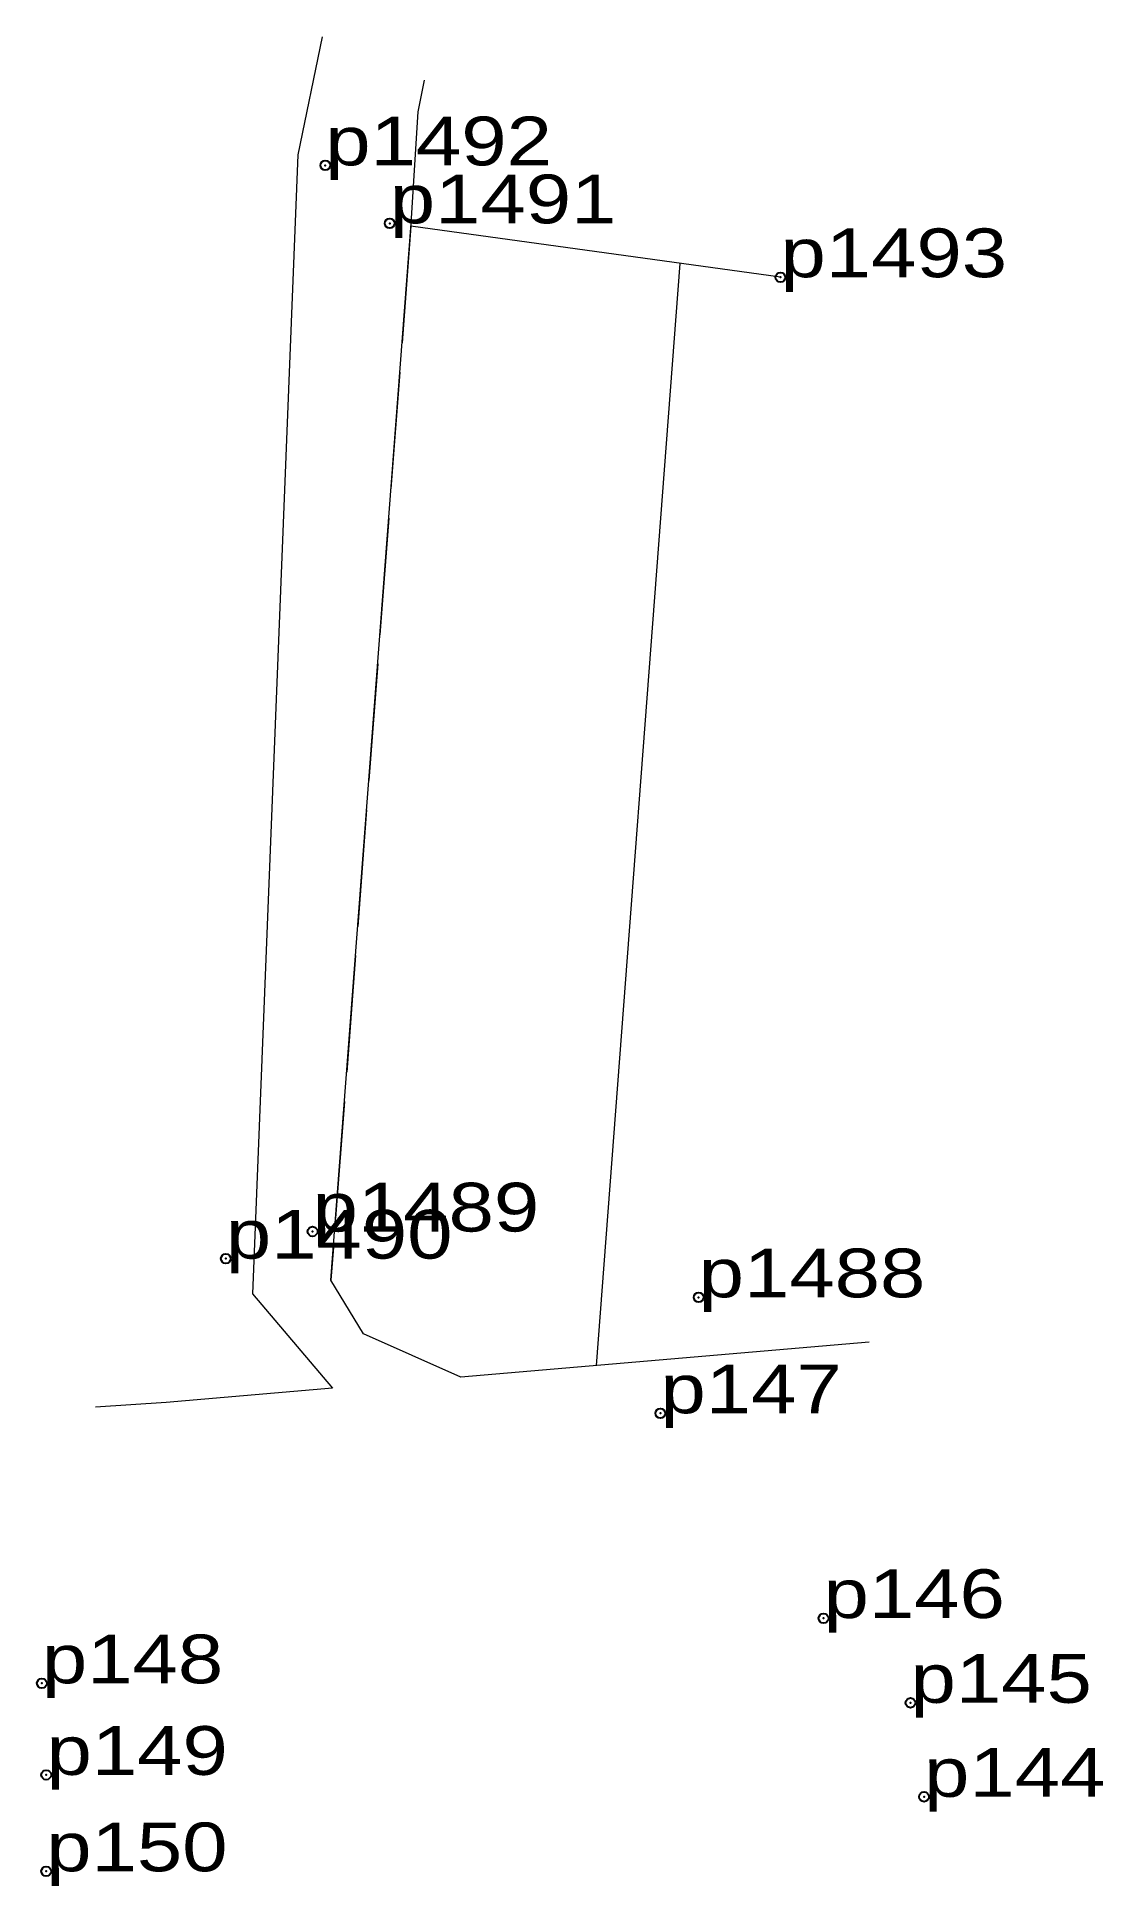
# Model space of a CAD drawing. Header units: metres. Extents: x 540114.9 to 540154.3, y 1850384.4 to 1850452.7.
import ezdxf

# ---------------------------------------------------------------- set-up
doc = ezdxf.new("R2010")
doc.units = ezdxf.units.M
doc.header["$LTSCALE"] = 0.72
doc.header["$PDMODE"] = 32
doc.header["$PDSIZE"] = 0.36
doc.linetypes.add('LONG_DASHED', pattern=[7.5, 6, -1.5])
doc.layers.add('12', color=7, linetype='Continuous')
doc.layers.add('7', color=7, linetype='Continuous')
for name, color, linetype, lineweight in [('15', 7, 'Continuous', 13), ('23', 7, 'Continuous', 13), ('50', 7, 'Continuous', 13)]:
    doc.layers.add(name, color=color, linetype=linetype, lineweight=lineweight)

msp = doc.modelspace()

# ---------------------------------------------------------------- linework, layer by layer
at = {"layer": '15', "linetype": 'LONG_DASHED'}
msp.add_line((540128.73, 1850445.72), (540125.78, 1850406.82), dxfattribs=at)
at = {"layer": '15'}
for p, q in [((540142.37, 1850443.84), (540128.73, 1850445.72)), ((540138.66, 1850444.35), (540135.57, 1850403.66))]:
    msp.add_line(p, q, dxfattribs=at)
at = {"layer": '23'}
for points in [[(540125.46, 1850452.71), (540124.56, 1850448.36), (540122.88, 1850406.31), (540125.84, 1850402.83)], [(540130.57, 1850403.23), (540126.98, 1850404.83), (540125.78, 1850406.82), (540128.74, 1850445.83), (540129, 1850449.95), (540129.23, 1850451.12)]]:
    msp.add_lwpolyline(points, dxfattribs=at)
at = {"layer": '50'}
msp.add_line((540145.64, 1850404.52), (540130.57, 1850403.23), dxfattribs=at)
msp.add_lwpolyline([(540125.84, 1850402.83), (540119.7, 1850402.3), (540117.09, 1850402.13)], dxfattribs=at)
at = {"layer": '7'}
for p in [(540125.57, 1850447.97), (540127.95, 1850445.83), (540142.37, 1850443.84), (540125.1, 1850408.61), (540121.9, 1850407.61), (540139.35, 1850406.18), (540137.94, 1850401.9), (540143.96, 1850394.33), (540115.11, 1850391.93), (540147.17, 1850391.21), (540115.27, 1850388.55), (540147.67, 1850387.74), (540115.27, 1850384.99)]:
    msp.add_point(p, dxfattribs=at)

# ---------------------------------------------------------------- texts
at = {"layer": '12', "width": 1.25}
for s, p in [('p1492', (540125.57, 1850447.97)), ('p1491', (540127.95, 1850445.83)), ('p1493', (540142.37, 1850443.84)), ('p1489', (540125.1, 1850408.61)), ('p1490', (540121.9, 1850407.61)), ('p1488', (540139.35, 1850406.18)), ('p147', (540137.94, 1850401.9)), ('p146', (540143.96, 1850394.34)), ('p148', (540115.11, 1850391.93)), ('p145', (540147.17, 1850391.21)), ('p149', (540115.28, 1850388.55)), ('p144', (540147.67, 1850387.74)), ('p150', (540115.27, 1850384.99))]:
    msp.add_text(s, height=1.8, dxfattribs=at).set_placement(p)

doc.saveas('drawing.dxf')
